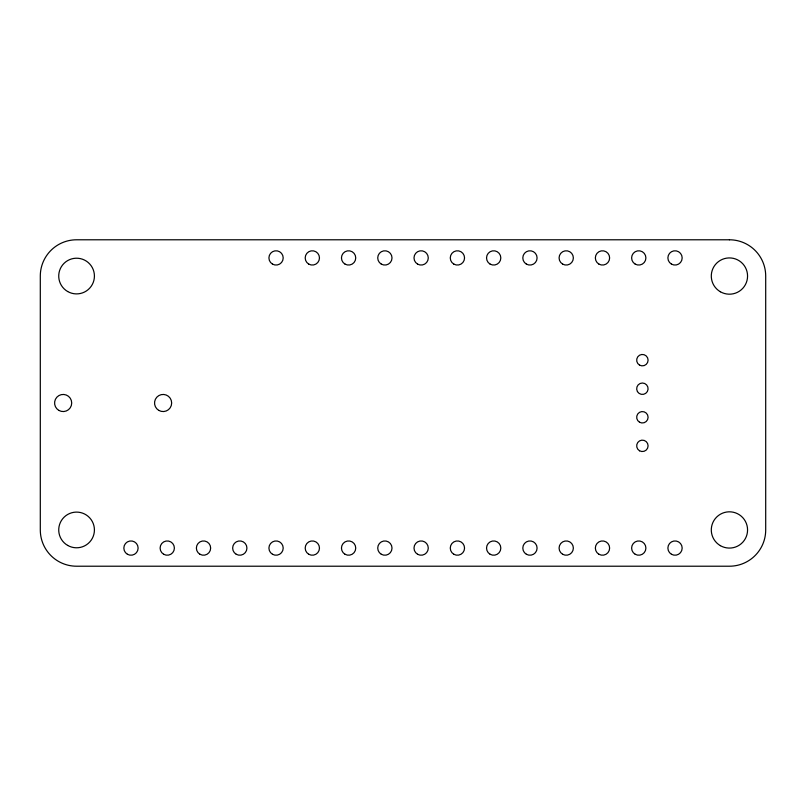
<?xml version="1.0" encoding="UTF-8"?>
<svg xmlns="http://www.w3.org/2000/svg" width="806" height="806" viewBox="0 0 806 806"><rect width="100%" height="100%" fill="white"/><g stroke="black" fill="none" stroke-linecap="round" stroke-linejoin="round"><path stroke-width="1.21" d="M729.43 239.785L76.57 239.785A36.27 36.27 0 0 0 40.3 276.055L40.3 529.945A36.27 36.27 0 0 0 76.57 566.215L729.43 566.215A36.27 36.27 0 0 0 765.7 529.945L765.7 276.055A36.27 36.27 0 0 0 729.43 239.785M58.868 410.415A8.564 8.564 0 0 0 71.714 403A8.564 8.564 0 0 0 58.868 395.585A8.564 8.564 0 0 0 58.868 410.415M158.822 410.415A8.564 8.564 0 0 0 171.668 403A8.564 8.564 0 0 0 158.822 395.585A8.564 8.564 0 0 0 158.822 410.415M720.363 291.762A18.135 18.135 0 0 0 747.565 276.055A18.135 18.135 0 0 0 720.363 260.348A18.135 18.135 0 0 0 720.363 291.762M720.363 545.652A18.135 18.135 0 0 0 747.565 529.945A18.135 18.135 0 0 0 720.363 514.238A18.135 18.135 0 0 0 720.363 545.652M639.531 365.108A5.713 5.713 0 0 0 648.095 360.161A5.713 5.713 0 0 0 639.531 355.214A5.713 5.713 0 0 0 639.531 365.108M637.435 391.575A5.713 5.713 0 0 0 647.329 391.575A5.713 5.713 0 0 0 642.382 383.011A5.713 5.713 0 0 0 637.435 391.575M639.531 422.223A5.713 5.713 0 0 0 648.095 417.276A5.713 5.713 0 0 0 639.531 412.329A5.713 5.713 0 0 0 639.531 422.223M639.531 450.786A5.713 5.713 0 0 0 648.095 445.839A5.713 5.713 0 0 0 639.531 440.892A5.713 5.713 0 0 0 639.531 450.786M127.408 554.266A7.143 7.143 0 0 0 138.118 548.08A7.143 7.143 0 0 0 127.408 541.894A7.143 7.143 0 0 0 127.408 554.266M163.678 554.266A7.143 7.143 0 0 0 174.388 548.08A7.143 7.143 0 0 0 163.678 541.894A7.143 7.143 0 0 0 163.678 554.266M199.948 554.266A7.143 7.143 0 0 0 210.658 548.08A7.143 7.143 0 0 0 199.948 541.894A7.143 7.143 0 0 0 199.948 554.266M236.218 554.266A7.143 7.143 0 0 0 246.928 548.08A7.143 7.143 0 0 0 236.218 541.894A7.143 7.143 0 0 0 236.218 554.266M272.488 554.266A7.143 7.143 0 0 0 283.198 548.08A7.143 7.143 0 0 0 272.488 541.894A7.143 7.143 0 0 0 272.488 554.266M308.758 554.266A7.143 7.143 0 0 0 319.468 548.08A7.143 7.143 0 0 0 308.758 541.894A7.143 7.143 0 0 0 308.758 554.266M345.028 554.266A7.143 7.143 0 0 0 355.738 548.08A7.143 7.143 0 0 0 345.028 541.894A7.143 7.143 0 0 0 345.028 554.266M381.298 554.266A7.143 7.143 0 0 0 392.008 548.08A7.143 7.143 0 0 0 381.298 541.894A7.143 7.143 0 0 0 381.298 554.266M417.568 554.266A7.143 7.143 0 0 0 428.278 548.08A7.143 7.143 0 0 0 417.568 541.894A7.143 7.143 0 0 0 417.568 554.266M453.838 554.266A7.143 7.143 0 0 0 464.548 548.08A7.143 7.143 0 0 0 453.838 541.894A7.143 7.143 0 0 0 453.838 554.266M490.108 554.266A7.143 7.143 0 0 0 500.818 548.08A7.143 7.143 0 0 0 490.108 541.894A7.143 7.143 0 0 0 490.108 554.266M526.378 554.266A7.143 7.143 0 0 0 537.088 548.08A7.143 7.143 0 0 0 526.378 541.894A7.143 7.143 0 0 0 526.378 554.266M562.648 554.266A7.143 7.143 0 0 0 573.358 548.08A7.143 7.143 0 0 0 562.648 541.894A7.143 7.143 0 0 0 562.648 554.266M598.918 554.266A7.143 7.143 0 0 0 609.628 548.08A7.143 7.143 0 0 0 598.918 541.894A7.143 7.143 0 0 0 598.918 554.266M635.188 554.266A7.143 7.143 0 0 0 645.898 548.08A7.143 7.143 0 0 0 635.188 541.894A7.143 7.143 0 0 0 635.188 554.266M671.458 554.266A7.143 7.143 0 0 0 682.168 548.08A7.143 7.143 0 0 0 671.458 541.894A7.143 7.143 0 0 0 671.458 554.266M671.458 264.106A7.143 7.143 0 0 0 682.168 257.92A7.143 7.143 0 0 0 671.458 251.734A7.143 7.143 0 0 0 671.458 264.106M635.188 264.106A7.143 7.143 0 0 0 645.898 257.92A7.143 7.143 0 0 0 635.188 251.734A7.143 7.143 0 0 0 635.188 264.106M598.918 264.106A7.143 7.143 0 0 0 609.628 257.92A7.143 7.143 0 0 0 598.918 251.734A7.143 7.143 0 0 0 598.918 264.106M562.648 264.106A7.143 7.143 0 0 0 573.358 257.92A7.143 7.143 0 0 0 562.648 251.734A7.143 7.143 0 0 0 562.648 264.106M526.378 264.106A7.143 7.143 0 0 0 537.088 257.92A7.143 7.143 0 0 0 526.378 251.734A7.143 7.143 0 0 0 526.378 264.106M490.108 264.106A7.143 7.143 0 0 0 500.818 257.92A7.143 7.143 0 0 0 490.108 251.734A7.143 7.143 0 0 0 490.108 264.106M453.838 264.106A7.143 7.143 0 0 0 464.548 257.92A7.143 7.143 0 0 0 453.838 251.734A7.143 7.143 0 0 0 453.838 264.106M417.568 264.106A7.143 7.143 0 0 0 428.278 257.92A7.143 7.143 0 0 0 417.568 251.734A7.143 7.143 0 0 0 417.568 264.106M381.298 264.106A7.143 7.143 0 0 0 392.008 257.92A7.143 7.143 0 0 0 381.298 251.734A7.143 7.143 0 0 0 381.298 264.106M345.028 264.106A7.143 7.143 0 0 0 355.738 257.92A7.143 7.143 0 0 0 345.028 251.734A7.143 7.143 0 0 0 345.028 264.106M308.758 264.106A7.143 7.143 0 0 0 319.468 257.92A7.143 7.143 0 0 0 308.758 251.734A7.143 7.143 0 0 0 308.758 264.106M272.488 264.106A7.143 7.143 0 0 0 283.198 257.92A7.143 7.143 0 0 0 272.488 251.734A7.143 7.143 0 0 0 272.488 264.106M67.644 291.51A17.853 17.853 0 0 0 94.423 276.055A17.853 17.853 0 0 0 67.644 260.6A17.853 17.853 0 0 0 67.644 291.51M67.644 545.4A17.853 17.853 0 0 0 94.423 529.945A17.853 17.853 0 0 0 67.644 514.49A17.853 17.853 0 0 0 67.644 545.4"/></g></svg>
